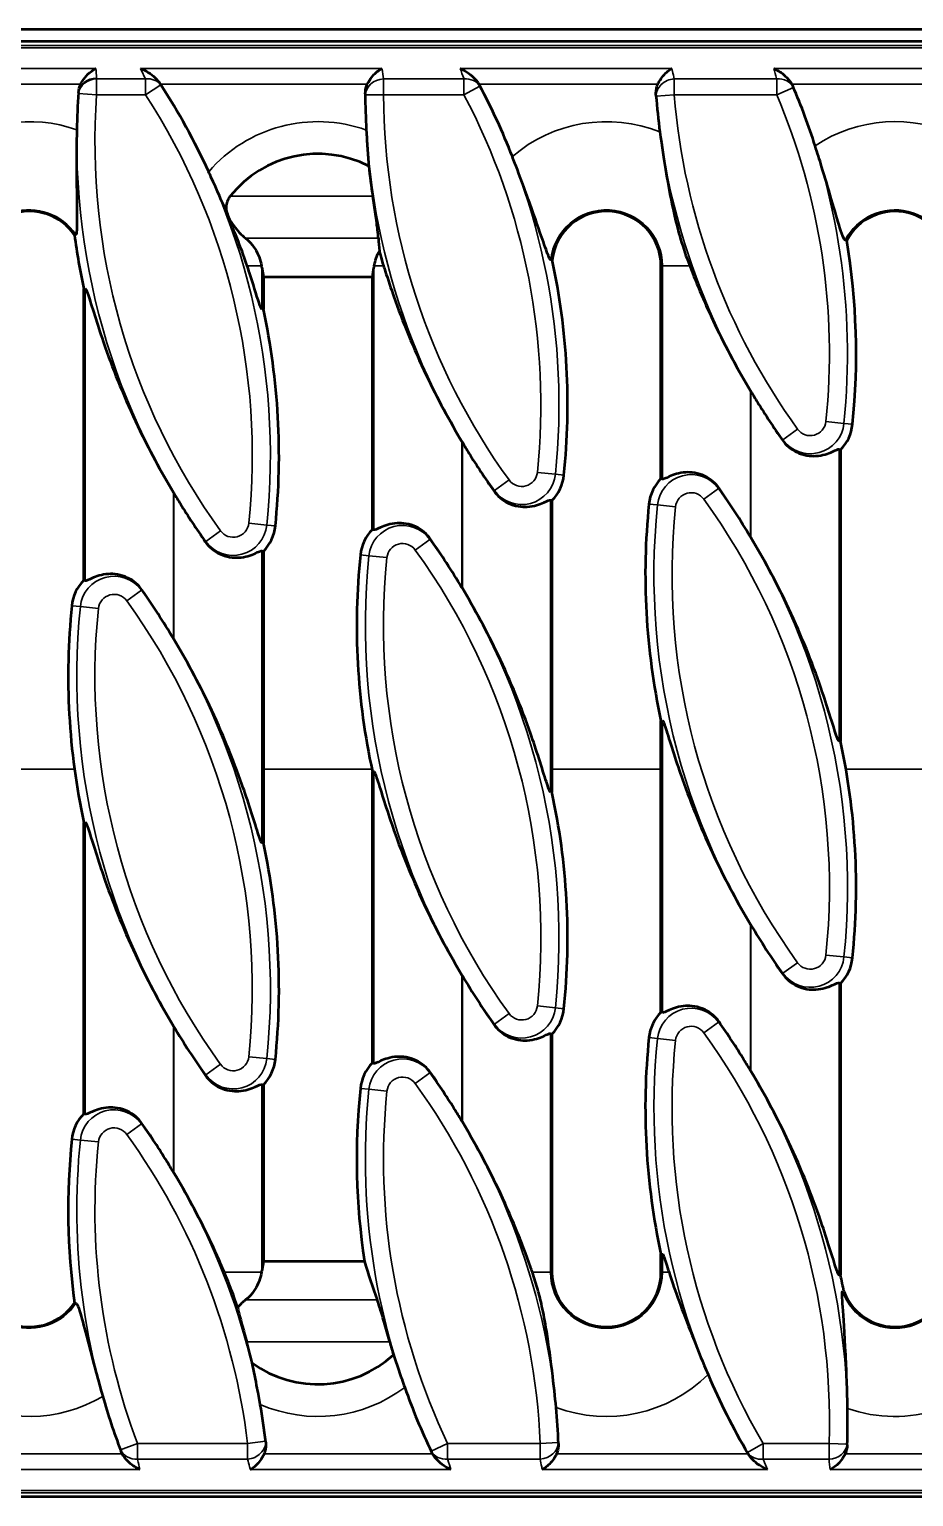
# Model space of a CAD drawing. Header units: millimetres. Extents: x 0 to 1485, y 0 to 1050.
# Drawn here: x 753.5 to 826.4, y 505.8 to 626.8 of the extents above; entities that cross this region are included whole.
import ezdxf

# ---------------------------------------------------------------- set-up
doc = ezdxf.new("R2010")
doc.units = ezdxf.units.MM
doc.header["$LTSCALE"] = 2.5
doc.layers.add('Sichtbar (ISO)', color=7, linetype='Continuous', lineweight=50)
doc.layers.add('Sichtbar schmal (ISO)', color=7, linetype='Continuous', lineweight=35)

msp = doc.modelspace()

# ---------------------------------------------------------------- linework, layer by layer
at = {"layer": 'Sichtbar (ISO)'}
for p, q in [((1420.146, 626.759), (420.146, 626.759)), ((919.646, 625.759), (420.646, 625.759)), ((772.672, 607.13), (772.789, 606.359)), ((772.789, 606.359), (772.789, 603.678)), ((772.789, 606.359), (781.789, 606.359)), ((781.789, 606.359), (781.906, 607.13)), ((781.789, 585.526), (781.789, 606.359)), ((805.598, 589.717), (805.598, 607.259)), ((757.979, 605.363), (758.096, 605.376)), ((757.979, 581.336), (757.979, 605.363)), ((772.789, 603.678), (772.672, 603.665)), ((820.408, 592.087), (820.408, 568.059)), ((796.598, 587.896), (796.598, 563.868)), ((772.789, 583.706), (772.789, 559.678)), ((805.598, 569.744), (805.715, 569.757)), ((805.598, 545.717), (805.598, 569.744)), ((820.408, 568.059), (820.291, 568.046)), ((781.789, 565.554), (781.906, 565.566)), ((781.789, 541.526), (781.789, 565.554)), ((796.598, 563.868), (796.481, 563.856)), ((757.979, 561.363), (758.096, 561.376)), ((757.979, 537.336), (757.979, 561.363)), ((772.789, 559.678), (772.672, 559.665)), ((820.408, 548.087), (820.408, 524.259)), ((796.598, 543.896), (796.598, 524.259)), ((772.789, 539.706), (772.789, 525.159)), ((772.789, 525.159), (772.672, 524.387)), ((781.127, 525.159), (772.789, 525.159)), ((805.598, 525.744), (805.715, 525.757)), ((805.598, 524.259), (805.598, 525.744)), ((420.646, 505.759), (919.646, 505.759))]:
    msp.add_line(p, q, dxfattribs=at)
for centre, radius, start, end in [((717.26, 591.626), 56.122, 24.62796, 33.05051), ((741.07, 595.816), 56.122, 21.36581, 27.97683), ((764.879, 600.007), 56.122, 17.79028, 23.10417), ((813.508, 617.415), 56.122, 175.77199, 178.90894), ((837.317, 621.606), 56.122, 180.17101, 183.21705), ((861.127, 625.796), 56.122, 184.57104, 187.67641), ((777.289, 607.259), 9.234, 62.95895, 141.56924), ((837.317, 621.606), 56.165, 186.25829, 188.81559), ((753.479, 607.259), 4.5, 34.21373, 180), ((801.098, 607.259), 4.5, 0, 173.78443), ((824.908, 607.259), 4.5, 0, 152.22447), ((813.508, 617.415), 56.821, 187.71332, 192.24573), ((764.879, 600.007), 56.821, 354.12505, 9.47002), ((741.07, 595.816), 56.821, 354.12505, 12.11933), ((717.26, 591.626), 56.821, 354.12505, 12.24573), ((861.127, 625.796), 56.122, 210.93272, 210.99477), ((817.921, 594.549), 3.5, 315.28608, 354.12505), ((837.317, 621.606), 56.122, 210.93272, 210.99477), ((794.111, 590.359), 3.5, 315.28608, 354.12505), ((808.085, 587.254), 3.5, 135.28608, 174.12505), ((813.508, 617.415), 56.122, 210.93272, 210.99477), ((861.127, 581.796), 56.821, 174.12505, 192.24573), ((770.301, 586.168), 3.5, 315.28608, 354.12505), ((784.276, 583.064), 3.5, 135.28608, 174.12505), ((764.879, 556.007), 56.122, 30.93272, 30.99477), ((837.317, 577.606), 56.821, 174.12505, 192.24573), ((760.466, 578.873), 3.5, 135.28608, 174.12505), ((741.07, 551.816), 56.122, 30.93272, 30.99477), ((813.508, 573.415), 56.821, 174.12505, 192.24573), ((717.26, 547.626), 56.122, 30.93272, 30.99477), ((764.879, 556.007), 56.821, 354.12505, 12.24573), ((741.07, 551.816), 56.821, 354.12505, 12.24573), ((717.26, 547.626), 56.821, 354.12505, 12.24573), ((861.127, 581.796), 56.122, 210.93272, 210.99477), ((817.921, 550.549), 3.5, 315.28608, 354.12505), ((837.317, 577.606), 56.122, 210.93272, 210.99477), ((794.111, 546.359), 3.5, 315.28608, 354.12505), ((808.085, 543.254), 3.5, 135.28608, 174.12505), ((813.508, 573.415), 56.122, 210.93272, 210.99477), ((861.127, 537.796), 56.821, 174.12505, 192.24573), ((770.301, 542.168), 3.5, 315.28608, 354.12505), ((784.276, 539.064), 3.5, 135.28608, 174.12505), ((764.879, 512.007), 56.122, 30.93272, 30.99477), ((837.317, 533.606), 56.821, 174.12505, 188.54932), ((760.466, 534.873), 3.5, 135.28608, 174.12505), ((741.07, 507.816), 56.122, 30.93272, 30.99477), ((813.508, 529.415), 56.821, 174.12505, 187.76463), ((717.26, 503.626), 56.122, 30.93272, 30.99477), ((753.479, 524.259), 4.5, 180, 325.94175), ((801.098, 524.259), 4.5, 180, 0), ((824.908, 524.259), 4.5, 180, 182.8783), ((764.879, 512.007), 56.821, 10.85264, 12.21871), ((824.908, 524.259), 4.5, 200.19305, 0), ((717.26, 503.626), 56.165, 13.55323, 15.37701), ((837.317, 533.606), 56.165, 195.58167, 196.71758), ((777.289, 524.259), 9.234, 234.00166, 312.48996), ((861.127, 537.796), 56.122, 203.04238, 210.49544), ((837.317, 533.606), 56.122, 199.61133, 205.51576), ((813.508, 529.415), 56.122, 195.91258, 200.73517), ((717.26, 503.626), 56.122, 6.77959, 9.99171), ((741.07, 507.816), 56.122, 2.36927, 5.4232), ((764.879, 512.007), 56.122, 357.97299, 1.04786)]:
    msp.add_arc(centre, radius, start, end, dxfattribs=at)
for centre, major_axis, ratio, start_param, end_param in [((837.317, 613.151), (0, 55.792), 0.9884519, 1.6356762, 1.6547151), ((765.4, 606.763), (7.3, 0), 0.5773503, 0.0872665, 0.1179232), ((789.178, 606.763), (7.3, 0), 0.5773503, 3.0236694, 3.0543262), ((837.317, 542.617), (0, 59.467), 0.9884519, 1.8687681, 1.9251455), ((765.4, 524.755), (-7.3, 0), 0.5773503, 3.0236694, 3.0543262)]:
    msp.add_ellipse(centre, major_axis=major_axis, ratio=ratio, start_param=start_param, end_param=end_param, dxfattribs=at)
for points, knots in [([(757.718, 622.233), (757.765, 622.329), (757.817, 622.422), (758.003, 622.713), (758.154, 622.894), (758.521, 623.252), (758.746, 623.414), (758.97, 623.531), (758.971, 623.531), (758.973, 623.532)], [0.06549671, 0.06549671, 0.06549671, 0.06549671, 0.09741658, 0.09741658, 0.16988112, 0.16988112, 0.26464108, 0.26464108, 0.26538134, 0.26538134, 0.26538134, 0.26538134]), ([(762.652, 623.532), (762.654, 623.531), (762.657, 623.531), (762.872, 623.445), (763.088, 623.336), (763.491, 623.079), (763.685, 622.931), (764.017, 622.612), (764.164, 622.443), (764.284, 622.259)], [-0.00088097, -0.00088097, -0.00088097, -0.00088097, 0, 0, 0.08138958, 0.08138958, 0.15787583, 0.15787583, 0.22456904, 0.22456904, 0.22456904, 0.22456904]), ([(781.366, 622.233), (781.393, 622.292), (781.423, 622.35), (781.563, 622.601), (781.693, 622.779), (781.945, 623.062), (782.064, 623.175), (782.312, 623.374), (782.44, 623.46), (782.57, 623.531), (782.572, 623.531), (782.574, 623.532)], [0.07528841, 0.07528841, 0.07528841, 0.07528841, 0.09474552, 0.09474552, 0.16161662, 0.16161662, 0.21602684, 0.21602684, 0.27203595, 0.27203595, 0.27276412, 0.27276412, 0.27276412, 0.27276412]), ([(789.022, 623.532), (789.024, 623.531), (789.026, 623.531), (789.258, 623.434), (789.491, 623.305), (789.917, 623.001), (790.119, 622.824), (790.401, 622.503), (790.499, 622.372), (790.582, 622.233)], [-0.0008513, -0.0008513, -0.0008513, -0.0008513, 0, 0, 0.08958055, 0.08958055, 0.17251915, 0.17251915, 0.22142934, 0.22142934, 0.22142934, 0.22142934]), ([(805.333, 622.233), (805.345, 622.259), (805.356, 622.284), (805.46, 622.497), (805.572, 622.672), (805.812, 622.98), (805.941, 623.114), (806.209, 623.35), (806.35, 623.451), (806.493, 623.531), (806.494, 623.531), (806.496, 623.532)], [0.08503629, 0.08503629, 0.08503629, 0.08503629, 0.09340378, 0.09340378, 0.15589131, 0.15589131, 0.21639963, 0.21639963, 0.27912224, 0.27912224, 0.27983877, 0.27983877, 0.27983877, 0.27983877]), ([(814.911, 623.532), (814.913, 623.531), (814.916, 623.531), (815.185, 623.413), (815.456, 623.247), (815.908, 622.871), (816.084, 622.686), (816.289, 622.41), (816.347, 622.323), (816.398, 622.233)], [-0.00082693, -0.00082693, -0.00082693, -0.00082693, 0, 0, 0.10620926, 0.10620926, 0.19101537, 0.19101537, 0.22715507, 0.22715507, 0.22715507, 0.22715507]), ([(781.196, 621.438), (781.195, 621.688), (781.242, 621.937), (781.346, 622.189), (781.356, 622.211), (781.366, 622.233)], [0, 0, 0, 0, 0.074842546, 0.074842546, 0.082103818, 0.082103818, 0.082103818, 0.082103818]), ([(805.184, 621.324), (805.164, 621.574), (805.191, 621.828), (805.287, 622.123), (805.309, 622.179), (805.333, 622.233)], [0, 0, 0, 0, 0.075298312, 0.075298312, 0.093348074, 0.093348074, 0.093348074, 0.093348074]), ([(757.396, 618.484), (757.384, 617.809), (757.376, 617.136), (757.368, 615.554), (757.373, 614.676), (757.394, 612.643), (757.411, 611.679), (757.41, 610.595), (757.403, 610.248), (757.37, 609.966), (757.359, 609.908), (757.335, 609.85), (757.324, 609.836), (757.313, 609.832)], [-0.90968009, -0.90968009, -0.90968009, -0.90968009, -0.77307726, -0.77307726, -0.58231486, -0.58231486, -0.29547654, -0.29547654, -0.10978111, -0.10978111, -0.0420755, -0.0420755, 0, 0, 0, 0]), ([(781.284, 618.456), (781.312, 617.959), (781.343, 617.463), (781.411, 616.465), (781.448, 615.969), (781.487, 615.483)], [-0.97690193, -0.97690193, -0.97690193, -0.97690193, -0.89082668, -0.89082668, -0.80240039, -0.80240039, -0.80240039, -0.80240039]), ([(805.508, 618.3), (805.668, 617.115), (805.83, 616.059), (806.214, 613.75), (806.458, 612.49), (806.873, 610.699), (807.032, 610.089), (807.442, 608.71), (807.677, 608.026), (807.97, 607.259)], [-1.0341557, -1.0341557, -1.0341557, -1.0341557, -0.8348529, -0.8348529, -0.4759164, -0.4759164, -0.2600532, -0.2600532, 0, 0, 0, 0]), ([(820.804, 609.375), (820.79, 609.377), (820.774, 609.389), (820.734, 609.433), (820.711, 609.471), (820.582, 609.723), (820.459, 610.096), (820.185, 610.951), (819.947, 611.771), (819.41, 613.602), (819.143, 614.506), (818.679, 616.014), (818.5, 616.584), (818.317, 617.154)], [-1.5246493, -1.5246493, -1.5246493, -1.5246493, -1.4880469, -1.4880469, -1.4426599, -1.4426599, -1.259293, -1.259293, -0.8849261, -0.8849261, -0.5810279, -0.5810279, -0.4008113, -0.4008113, -0.4008113, -0.4008113]), ([(796.506, 607.74), (796.5, 607.739), (796.494, 607.742), (796.477, 607.755), (796.468, 607.766), (796.428, 607.823), (796.394, 607.893), (796.227, 608.279), (796.025, 608.854), (795.564, 610.173), (795.219, 611.174), (794.455, 613.304), (794.113, 614.235), (793.611, 615.552), (793.473, 615.908), (793.334, 616.263)], [-1.893378, -1.893378, -1.893378, -1.893378, -1.8608267, -1.8608267, -1.8214771, -1.8214771, -1.7161028, -1.7161028, -1.3414331, -1.3414331, -0.8949837, -0.8949837, -0.5842994, -0.5842994, -0.4695651, -0.4695651, -0.4695651, -0.4695651]), ([(771.454, 607.259), (771.253, 607.861), (771.015, 608.509), (770.452, 609.961), (770.122, 610.78), (769.403, 612.488), (768.973, 613.48), (768.401, 614.741), (768.339, 614.877), (768.276, 615.013)], [-1.8870422, -1.8870422, -1.8870422, -1.8870422, -1.4083799, -1.4083799, -0.9587552, -0.9587552, -0.5894748, -0.5894748, -0.5446518, -0.5446518, -0.5446518, -0.5446518]), ([(770.055, 612.998), (770.036, 612.974), (770.018, 612.95), (769.981, 612.899), (769.963, 612.872), (769.912, 612.792), (769.881, 612.736), (769.784, 612.534), (769.741, 612.383), (769.71, 612.073), (769.721, 611.922), (769.784, 611.604), (769.843, 611.438), (770.022, 611.039), (770.172, 610.794), (770.625, 610.178), (770.969, 609.817), (771.318, 609.534)], [-0.59219053, -0.59219053, -0.59219053, -0.59219053, -0.57915957, -0.57915957, -0.56542167, -0.56542167, -0.53824893, -0.53824893, -0.46931922, -0.46931922, -0.40252118, -0.40252118, -0.3238211, -0.3238211, -0.19922533, -0.19922533, 0, 0, 0, 0]), ([(782.285, 609.534), (782.273, 609.722), (782.25, 609.954), (782.176, 610.569), (782.113, 611.024), (781.97, 611.997), (781.891, 612.513), (781.815, 612.998)], [0.1929808, 0.1929808, 0.1929808, 0.1929808, 0.2994418, 0.2994418, 0.45146452, 0.45146452, 0.59810651, 0.59810651, 0.59810651, 0.59810651]), ([(771.318, 609.534), (771.402, 609.466), (771.482, 609.397), (771.781, 609.111), (771.961, 608.885), (772.37, 608.245), (772.55, 607.739), (772.649, 607.259)], [1.80800321, 1.80800321, 1.80800321, 1.80800321, 1.85222567, 1.85222567, 1.98538977, 1.98538977, 2.25490895, 2.25490895, 2.25490895, 2.25490895]), ([(782.364, 608.475), (782.39, 608.365), (782.417, 608.255), (782.521, 607.86), (782.606, 607.574), (782.706, 607.259)], [-0.15953511, -0.15953511, -0.15953511, -0.15953511, -0.11458779, -0.11458779, 0, 0, 0, 0]), ([(772.672, 603.665), (772.652, 603.663), (772.619, 603.715), (772.536, 603.909), (772.486, 604.05), (772.226, 604.819), (771.925, 605.819), (771.584, 606.865), (771.52, 607.061), (771.454, 607.259)], [1.56622198, 1.56622198, 1.56622198, 1.56622198, 1.63508411, 1.63508411, 1.70539035, 1.70539035, 2.00826777, 2.00826777, 2.07619289, 2.07619289, 2.07619289, 2.07619289]), ([(782.706, 607.259), (782.752, 607.113), (782.8, 606.964), (783.075, 606.111), (783.321, 605.379), (784.27, 602.692), (785.177, 600.447), (787.137, 596.345), (788.148, 594.476), (789.178, 592.758)], [0.3687068, 0.3687068, 0.3687068, 0.3687068, 0.4178913, 0.4178913, 0.6486803, 0.6486803, 1.3391491, 1.3391491, 1.9269988, 1.9269988, 1.9269988, 1.9269988]), ([(807.97, 607.259), (808.566, 605.699), (809.266, 604.053), (810.947, 600.535), (811.957, 598.667), (812.987, 596.948)], [0.830789, 0.830789, 0.830789, 0.830789, 1.3391491, 1.3391491, 1.9269988, 1.9269988, 1.9269988, 1.9269988]), ([(758.096, 605.376), (758.109, 605.377), (758.127, 605.357), (758.172, 605.273), (758.199, 605.21), (758.29, 604.974), (758.362, 604.756), (758.604, 604.004), (758.812, 603.327), (759.265, 601.921), (759.511, 601.188), (760.461, 598.502), (761.367, 596.257), (763.328, 592.154), (764.338, 590.286), (765.368, 588.567)], [0.0014453, 0.0014453, 0.0014453, 0.0014453, 0.0467756, 0.0467756, 0.0935512, 0.0935512, 0.1871024, 0.1871024, 0.4178913, 0.4178913, 0.6486803, 0.6486803, 1.3391491, 1.3391491, 1.9269988, 1.9269988, 1.9269988, 1.9269988]), ([(813.019, 596.896), (813.198, 596.597), (813.378, 596.302), (814.193, 594.991), (814.899, 593.918), (815.618, 592.884)], [5.48269728, 5.48269728, 5.48269728, 5.48269728, 5.58507079, 5.58507079, 5.94622294, 5.94622294, 5.94622294, 5.94622294]), ([(789.209, 592.706), (789.389, 592.406), (789.569, 592.112), (790.384, 590.8), (791.089, 589.728), (791.808, 588.693)], [5.48269728, 5.48269728, 5.48269728, 5.48269728, 5.58507079, 5.58507079, 5.94622294, 5.94622294, 5.94622294, 5.94622294]), ([(815.618, 592.884), (815.759, 592.68), (815.934, 592.486), (816.342, 592.135), (816.58, 591.987), (817.063, 591.757), (817.348, 591.669), (817.895, 591.574), (818.157, 591.566), (818.929, 591.611), (819.4, 591.779), (820.037, 592.06), (820.225, 592.163), (820.291, 592.135)], [3.77389781, 3.77389781, 3.77389781, 3.77389781, 3.8486369, 3.8486369, 3.9329934, 3.9329934, 4.03146858, 4.03146858, 4.12994376, 4.12994376, 4.37294135, 4.37294135, 4.59700617, 4.59700617, 4.59700617, 4.59700617]), ([(810.388, 588.92), (810.247, 589.123), (810.072, 589.317), (809.664, 589.668), (809.426, 589.816), (808.943, 590.046), (808.658, 590.135), (808.111, 590.229), (807.849, 590.237), (807.077, 590.192), (806.606, 590.024), (805.969, 589.743), (805.781, 589.641), (805.715, 589.668)], [3.77389781, 3.77389781, 3.77389781, 3.77389781, 3.8486369, 3.8486369, 3.9329934, 3.9329934, 4.03146858, 4.03146858, 4.12994376, 4.12994376, 4.37294135, 4.37294135, 4.59700617, 4.59700617, 4.59700617, 4.59700617]), ([(765.4, 588.515), (765.579, 588.216), (765.759, 587.921), (766.574, 586.61), (767.28, 585.537), (767.999, 584.503)], [5.48269728, 5.48269728, 5.48269728, 5.48269728, 5.58507079, 5.58507079, 5.94622294, 5.94622294, 5.94622294, 5.94622294]), ([(791.808, 588.693), (791.949, 588.49), (792.124, 588.296), (792.533, 587.945), (792.771, 587.797), (793.253, 587.567), (793.539, 587.478), (794.086, 587.383), (794.347, 587.375), (795.119, 587.421), (795.59, 587.589), (796.227, 587.87), (796.416, 587.972), (796.481, 587.945)], [3.77389781, 3.77389781, 3.77389781, 3.77389781, 3.8486369, 3.8486369, 3.9329934, 3.9329934, 4.03146858, 4.03146858, 4.12994376, 4.12994376, 4.37294135, 4.37294135, 4.59700617, 4.59700617, 4.59700617, 4.59700617]), ([(812.987, 584.907), (812.571, 585.6), (812.146, 586.28), (811.297, 587.589), (810.848, 588.258), (810.388, 588.92)], [5.66968278, 5.66968278, 5.66968278, 5.66968278, 5.90766072, 5.90766072, 6.13991152, 6.13991152, 6.13991152, 6.13991152]), ([(786.579, 584.729), (786.437, 584.932), (786.263, 585.127), (785.854, 585.477), (785.616, 585.626), (785.134, 585.855), (784.848, 585.944), (784.301, 586.039), (784.04, 586.047), (783.268, 586.002), (782.797, 585.834), (782.159, 585.552), (781.971, 585.45), (781.906, 585.478)], [3.77389781, 3.77389781, 3.77389781, 3.77389781, 3.8486369, 3.8486369, 3.9329934, 3.9329934, 4.03146858, 4.03146858, 4.12994376, 4.12994376, 4.37294135, 4.37294135, 4.59700617, 4.59700617, 4.59700617, 4.59700617]), ([(767.999, 584.503), (768.14, 584.299), (768.315, 584.105), (768.723, 583.754), (768.961, 583.606), (769.444, 583.376), (769.729, 583.288), (770.276, 583.193), (770.537, 583.185), (771.31, 583.23), (771.781, 583.398), (772.418, 583.679), (772.606, 583.782), (772.672, 583.754)], [3.77389781, 3.77389781, 3.77389781, 3.77389781, 3.8486369, 3.8486369, 3.9329934, 3.9329934, 4.03146858, 4.03146858, 4.12994376, 4.12994376, 4.37294135, 4.37294135, 4.59700617, 4.59700617, 4.59700617, 4.59700617]), ([(789.178, 580.717), (788.761, 581.41), (788.336, 582.09), (787.487, 583.399), (787.038, 584.068), (786.579, 584.729)], [5.66968278, 5.66968278, 5.66968278, 5.66968278, 5.90766072, 5.90766072, 6.13991152, 6.13991152, 6.13991152, 6.13991152]), ([(820.291, 568.046), (820.278, 568.045), (820.26, 568.066), (820.215, 568.149), (820.187, 568.212), (820.097, 568.449), (820.025, 568.667), (819.783, 569.419), (819.575, 570.095), (819.122, 571.501), (818.876, 572.234), (817.926, 574.92), (817.02, 577.166), (815.059, 581.268), (814.049, 583.136), (813.019, 584.855)], [0.0014453, 0.0014453, 0.0014453, 0.0014453, 0.0467756, 0.0467756, 0.0935512, 0.0935512, 0.1871024, 0.1871024, 0.4178913, 0.4178913, 0.6486803, 0.6486803, 1.3391491, 1.3391491, 1.9269988, 1.9269988, 1.9269988, 1.9269988]), ([(762.769, 580.539), (762.628, 580.742), (762.453, 580.936), (762.045, 581.287), (761.807, 581.435), (761.324, 581.665), (761.039, 581.754), (760.492, 581.849), (760.23, 581.856), (759.458, 581.811), (758.987, 581.643), (758.35, 581.362), (758.162, 581.26), (758.096, 581.287)], [3.77389781, 3.77389781, 3.77389781, 3.77389781, 3.8486369, 3.8486369, 3.9329934, 3.9329934, 4.03146858, 4.03146858, 4.12994376, 4.12994376, 4.37294135, 4.37294135, 4.59700617, 4.59700617, 4.59700617, 4.59700617]), ([(765.368, 576.526), (764.952, 577.22), (764.526, 577.899), (763.678, 579.209), (763.229, 579.877), (762.769, 580.539)], [5.66968278, 5.66968278, 5.66968278, 5.66968278, 5.90766072, 5.90766072, 6.13991152, 6.13991152, 6.13991152, 6.13991152]), ([(796.481, 563.856), (796.468, 563.855), (796.45, 563.875), (796.405, 563.958), (796.378, 564.022), (796.288, 564.258), (796.215, 564.476), (795.973, 565.228), (795.766, 565.905), (795.312, 567.311), (795.066, 568.043), (794.117, 570.73), (793.21, 572.975), (791.25, 577.078), (790.239, 578.946), (789.209, 580.665)], [0.0014453, 0.0014453, 0.0014453, 0.0014453, 0.0467756, 0.0467756, 0.0935512, 0.0935512, 0.1871024, 0.1871024, 0.4178913, 0.4178913, 0.6486803, 0.6486803, 1.3391491, 1.3391491, 1.9269988, 1.9269988, 1.9269988, 1.9269988]), ([(772.672, 559.665), (772.659, 559.664), (772.641, 559.685), (772.596, 559.768), (772.568, 559.831), (772.478, 560.068), (772.406, 560.286), (772.164, 561.038), (771.956, 561.714), (771.503, 563.12), (771.257, 563.853), (770.307, 566.539), (769.401, 568.785), (767.44, 572.887), (766.43, 574.755), (765.4, 576.474)], [0.0014453, 0.0014453, 0.0014453, 0.0014453, 0.0467756, 0.0467756, 0.0935512, 0.0935512, 0.1871024, 0.1871024, 0.4178913, 0.4178913, 0.6486803, 0.6486803, 1.3391491, 1.3391491, 1.9269988, 1.9269988, 1.9269988, 1.9269988]), ([(805.715, 569.757), (805.728, 569.758), (805.746, 569.737), (805.791, 569.654), (805.818, 569.591), (805.909, 569.355), (805.981, 569.136), (806.223, 568.385), (806.431, 567.708), (806.884, 566.302), (807.13, 565.569), (808.08, 562.883), (808.986, 560.638), (810.947, 556.535), (811.957, 554.667), (812.987, 552.948)], [0.0014453, 0.0014453, 0.0014453, 0.0014453, 0.0467756, 0.0467756, 0.0935512, 0.0935512, 0.1871024, 0.1871024, 0.4178913, 0.4178913, 0.6486803, 0.6486803, 1.3391491, 1.3391491, 1.9269988, 1.9269988, 1.9269988, 1.9269988]), ([(781.906, 565.566), (781.919, 565.568), (781.937, 565.547), (781.982, 565.464), (782.009, 565.4), (782.099, 565.164), (782.172, 564.946), (782.414, 564.194), (782.621, 563.517), (783.075, 562.111), (783.321, 561.379), (784.27, 558.692), (785.177, 556.447), (787.137, 552.345), (788.148, 550.476), (789.178, 548.758)], [0.0014453, 0.0014453, 0.0014453, 0.0014453, 0.0467756, 0.0467756, 0.0935512, 0.0935512, 0.1871024, 0.1871024, 0.4178913, 0.4178913, 0.6486803, 0.6486803, 1.3391491, 1.3391491, 1.9269988, 1.9269988, 1.9269988, 1.9269988]), ([(758.096, 561.376), (758.109, 561.377), (758.127, 561.357), (758.172, 561.273), (758.199, 561.21), (758.29, 560.974), (758.362, 560.756), (758.604, 560.004), (758.812, 559.327), (759.265, 557.921), (759.511, 557.188), (760.461, 554.502), (761.367, 552.257), (763.328, 548.154), (764.338, 546.286), (765.368, 544.567)], [0.0014453, 0.0014453, 0.0014453, 0.0014453, 0.0467756, 0.0467756, 0.0935512, 0.0935512, 0.1871024, 0.1871024, 0.4178913, 0.4178913, 0.6486803, 0.6486803, 1.3391491, 1.3391491, 1.9269988, 1.9269988, 1.9269988, 1.9269988]), ([(813.019, 552.896), (813.435, 552.203), (813.86, 551.523), (814.709, 550.214), (815.158, 549.545), (815.618, 548.884)], [5.66968278, 5.66968278, 5.66968278, 5.66968278, 5.90766072, 5.90766072, 6.13991152, 6.13991152, 6.13991152, 6.13991152]), ([(789.209, 548.706), (789.626, 548.012), (790.051, 547.332), (790.9, 546.023), (791.349, 545.355), (791.808, 544.693)], [5.66968278, 5.66968278, 5.66968278, 5.66968278, 5.90766072, 5.90766072, 6.13991152, 6.13991152, 6.13991152, 6.13991152]), ([(815.618, 548.884), (815.759, 548.68), (815.934, 548.486), (816.342, 548.135), (816.58, 547.987), (817.063, 547.757), (817.348, 547.669), (817.895, 547.574), (818.157, 547.566), (818.929, 547.611), (819.4, 547.779), (820.037, 548.06), (820.225, 548.163), (820.291, 548.135)], [3.77389781, 3.77389781, 3.77389781, 3.77389781, 3.8486369, 3.8486369, 3.9329934, 3.9329934, 4.03146858, 4.03146858, 4.12994376, 4.12994376, 4.37294135, 4.37294135, 4.59700617, 4.59700617, 4.59700617, 4.59700617]), ([(810.388, 544.92), (810.247, 545.123), (810.072, 545.317), (809.664, 545.668), (809.426, 545.816), (808.943, 546.046), (808.658, 546.135), (808.111, 546.229), (807.849, 546.237), (807.077, 546.192), (806.606, 546.024), (805.969, 545.743), (805.781, 545.641), (805.715, 545.668)], [3.77389781, 3.77389781, 3.77389781, 3.77389781, 3.8486369, 3.8486369, 3.9329934, 3.9329934, 4.03146858, 4.03146858, 4.12994376, 4.12994376, 4.37294135, 4.37294135, 4.59700617, 4.59700617, 4.59700617, 4.59700617]), ([(765.4, 544.515), (765.816, 543.822), (766.241, 543.142), (767.09, 541.833), (767.539, 541.164), (767.999, 540.503)], [5.66968278, 5.66968278, 5.66968278, 5.66968278, 5.90766072, 5.90766072, 6.13991152, 6.13991152, 6.13991152, 6.13991152]), ([(791.808, 544.693), (791.949, 544.49), (792.124, 544.296), (792.533, 543.945), (792.771, 543.797), (793.253, 543.567), (793.539, 543.478), (794.086, 543.383), (794.347, 543.375), (795.119, 543.421), (795.59, 543.589), (796.227, 543.87), (796.416, 543.972), (796.481, 543.945)], [3.77389781, 3.77389781, 3.77389781, 3.77389781, 3.8486369, 3.8486369, 3.9329934, 3.9329934, 4.03146858, 4.03146858, 4.12994376, 4.12994376, 4.37294135, 4.37294135, 4.59700617, 4.59700617, 4.59700617, 4.59700617]), ([(812.987, 540.907), (812.808, 541.206), (812.627, 541.501), (811.813, 542.812), (811.107, 543.885), (810.388, 544.92)], [5.48269728, 5.48269728, 5.48269728, 5.48269728, 5.58507079, 5.58507079, 5.94622294, 5.94622294, 5.94622294, 5.94622294]), ([(786.579, 540.729), (786.437, 540.932), (786.263, 541.127), (785.854, 541.477), (785.616, 541.626), (785.134, 541.855), (784.848, 541.944), (784.301, 542.039), (784.04, 542.047), (783.268, 542.002), (782.797, 541.834), (782.159, 541.552), (781.971, 541.45), (781.906, 541.478)], [3.77389781, 3.77389781, 3.77389781, 3.77389781, 3.8486369, 3.8486369, 3.9329934, 3.9329934, 4.03146858, 4.03146858, 4.12994376, 4.12994376, 4.37294135, 4.37294135, 4.59700617, 4.59700617, 4.59700617, 4.59700617]), ([(767.999, 540.503), (768.14, 540.299), (768.315, 540.105), (768.723, 539.754), (768.961, 539.606), (769.444, 539.376), (769.729, 539.288), (770.276, 539.193), (770.537, 539.185), (771.31, 539.23), (771.781, 539.398), (772.418, 539.679), (772.606, 539.782), (772.672, 539.754)], [3.77389781, 3.77389781, 3.77389781, 3.77389781, 3.8486369, 3.8486369, 3.9329934, 3.9329934, 4.03146858, 4.03146858, 4.12994376, 4.12994376, 4.37294135, 4.37294135, 4.59700617, 4.59700617, 4.59700617, 4.59700617]), ([(789.178, 536.717), (788.998, 537.016), (788.818, 537.311), (788.003, 538.622), (787.298, 539.694), (786.579, 540.729)], [5.48269728, 5.48269728, 5.48269728, 5.48269728, 5.58507079, 5.58507079, 5.94622294, 5.94622294, 5.94622294, 5.94622294]), ([(820.17, 524.259), (820.166, 524.269), (820.162, 524.28), (820.097, 524.449), (820.025, 524.667), (819.783, 525.419), (819.575, 526.095), (819.122, 527.501), (818.876, 528.234), (817.926, 530.92), (817.02, 533.166), (815.059, 537.268), (814.049, 539.136), (813.019, 540.855)], [0.086948, 0.086948, 0.086948, 0.086948, 0.0935512, 0.0935512, 0.1871024, 0.1871024, 0.4178913, 0.4178913, 0.6486803, 0.6486803, 1.3391491, 1.3391491, 1.9269988, 1.9269988, 1.9269988, 1.9269988]), ([(762.769, 536.539), (762.628, 536.742), (762.453, 536.936), (762.045, 537.287), (761.807, 537.435), (761.324, 537.665), (761.039, 537.754), (760.492, 537.849), (760.23, 537.856), (759.458, 537.811), (758.987, 537.643), (758.35, 537.362), (758.162, 537.26), (758.096, 537.287)], [3.77389781, 3.77389781, 3.77389781, 3.77389781, 3.8486369, 3.8486369, 3.9329934, 3.9329934, 4.03146858, 4.03146858, 4.12994376, 4.12994376, 4.37294135, 4.37294135, 4.59700617, 4.59700617, 4.59700617, 4.59700617]), ([(765.368, 532.526), (765.189, 532.825), (765.008, 533.12), (764.194, 534.431), (763.488, 535.504), (762.769, 536.539)], [5.48269728, 5.48269728, 5.48269728, 5.48269728, 5.58507079, 5.58507079, 5.94622294, 5.94622294, 5.94622294, 5.94622294]), ([(794.988, 524.259), (794.935, 524.414), (794.881, 524.566), (794.117, 526.73), (793.21, 528.975), (791.25, 533.078), (790.239, 534.946), (789.209, 536.665)], [0.597256, 0.597256, 0.597256, 0.597256, 0.6486803, 0.6486803, 1.3391491, 1.3391491, 1.9269988, 1.9269988, 1.9269988, 1.9269988]), ([(769.575, 524.259), (769.192, 525.165), (768.779, 526.085), (767.44, 528.887), (766.43, 530.755), (765.4, 532.474)], [1.05390165, 1.05390165, 1.05390165, 1.05390165, 1.33914912, 1.33914912, 1.9269988, 1.9269988, 1.9269988, 1.9269988]), ([(805.715, 525.757), (805.743, 525.76), (805.787, 525.67), (805.895, 525.393), (805.96, 525.201), (806.102, 524.761), (806.18, 524.515), (806.26, 524.259)], [1.36492926, 1.36492926, 1.36492926, 1.36492926, 1.46084946, 1.46084946, 1.5582179, 1.5582179, 1.65318995, 1.65318995, 1.65318995, 1.65318995]), ([(772.649, 524.259), (772.55, 523.778), (772.37, 523.272), (771.961, 522.633), (771.781, 522.406), (771.482, 522.121), (771.402, 522.051), (771.318, 521.983)], [2.47220135, 2.47220135, 2.47220135, 2.47220135, 2.74172053, 2.74172053, 2.87488463, 2.87488463, 2.91910709, 2.91910709, 2.91910709, 2.91910709]), ([(796.94, 513.12), (796.861, 513.948), (796.759, 514.948), (796.441, 517.555), (796.264, 518.762), (795.977, 520.48), (795.861, 521.078), (795.642, 522.057), (795.547, 522.439), (795.304, 523.307), (795.159, 523.764), (794.988, 524.259)], [-0.93527262, -0.93527262, -0.93527262, -0.93527262, -0.74119575, -0.74119575, -0.50526941, -0.50526941, -0.31016903, -0.31016903, -0.17054269, -0.17054269, 0, 0, 0, 0]), ([(806.26, 524.259), (806.439, 523.687), (806.678, 523.002), (807.268, 521.383), (807.608, 520.472), (808.381, 518.493), (808.762, 517.547), (809.272, 516.326), (809.377, 516.078), (809.483, 515.83)], [-1.7129948, -1.7129948, -1.7129948, -1.7129948, -1.2780873, -1.2780873, -0.902936, -0.902936, -0.5866931, -0.5866931, -0.5056969, -0.5056969, -0.5056969, -0.5056969]), ([(820.297, 524.017), (820.293, 524.017), (820.289, 524.019), (820.278, 524.028), (820.271, 524.037), (820.243, 524.084), (820.213, 524.148), (820.17, 524.259)], [-0.1193832, -0.1193832, -0.1193832, -0.1193832, -0.09949406, -0.09949406, -0.07302919, -0.07302919, 0, 0, 0, 0]), ([(757.329, 521.71), (757.343, 521.707), (757.357, 521.697), (757.391, 521.661), (757.409, 521.632), (757.502, 521.46), (757.591, 521.208), (757.855, 520.321), (758.047, 519.586), (758.487, 517.89), (758.719, 516.999), (759.153, 515.394), (759.342, 514.711), (759.537, 514.029)], [-1.5968404, -1.5968404, -1.5968404, -1.5968404, -1.53798, -1.53798, -1.4705835, -1.4705835, -1.2247158, -1.2247158, -0.8825625, -0.8825625, -0.5802149, -0.5802149, -0.3664727, -0.3664727, -0.3664727, -0.3664727]), ([(771.318, 521.983), (771.108, 521.813), (770.891, 521.607), (770.674, 521.364), (770.669, 521.358), (770.663, 521.352)], [-0.43359253, -0.43359253, -0.43359253, -0.43359253, -0.33498583, -0.33498583, -0.332486, -0.332486, -0.332486, -0.332486]), ([(783.216, 518.519), (783.207, 518.55), (783.199, 518.582), (783.05, 519.113), (782.901, 519.646), (782.621, 520.624), (782.489, 521.069), (782.312, 521.628), (782.248, 521.822), (782.189, 521.983)], [0.60136841, 0.60136841, 0.60136841, 0.60136841, 0.61102487, 0.61102487, 0.76689302, 0.76689302, 0.92276118, 0.92276118, 1.01610706, 1.01610706, 1.01610706, 1.01610706]), ([(820.991, 513.033), (820.979, 513.707), (820.962, 514.378), (820.912, 515.878), (820.877, 516.684), (820.747, 519.271), (820.654, 520.617), (820.581, 521.759), (820.558, 522.122), (820.546, 522.487), (820.547, 522.566), (820.553, 522.635), (820.557, 522.652), (820.564, 522.669), (820.567, 522.673), (820.571, 522.674)], [-0.52307494, -0.52307494, -0.52307494, -0.52307494, -0.45771075, -0.45771075, -0.37422854, -0.37422854, -0.17447224, -0.17447224, -0.08457802, -0.08457802, -0.03648515, -0.03648515, -0.01404581, -0.01404581, 0, 0, 0, 0]), ([(770.663, 521.352), (770.667, 521.334), (770.672, 521.317), (770.765, 520.93), (770.886, 520.468), (771.146, 519.498), (771.284, 518.994), (771.415, 518.519)], [1.52806551, 1.52806551, 1.52806551, 1.52806551, 1.53559737, 1.53559737, 1.69179019, 1.69179019, 1.83845916, 1.83845916, 1.83845916, 1.83845916]), ([(772.53, 513.363), (772.452, 513.806), (772.371, 514.25), (772.151, 515.407), (772.012, 516.094), (771.861, 516.788)], [-1.162186, -1.162186, -1.162186, -1.162186, -1.03598645, -1.03598645, -0.83243194, -0.83243194, -0.83243194, -0.83243194]), ([(783.526, 517.45), (783.667, 517.027), (783.815, 516.593), (784.125, 515.693), (784.287, 515.23), (784.451, 514.769)], [-0.72449132, -0.72449132, -0.72449132, -0.72449132, -0.58239698, -0.58239698, -0.43493637, -0.43493637, -0.43493637, -0.43493637]), ([(772.989, 510.251), (773.019, 510.001), (773.002, 509.745), (772.911, 509.429), (772.885, 509.355), (772.854, 509.284)], [0, 0, 0, 0, 0.075601781, 0.075601781, 0.099015564, 0.099015564, 0.099015564, 0.099015564]), ([(797.143, 510.136), (797.154, 509.886), (797.117, 509.635), (797.016, 509.361), (797, 509.322), (796.982, 509.284)], [0, 0, 0, 0, 0.075046372, 0.075046372, 0.087714295, 0.087714295, 0.087714295, 0.087714295]), ([(820.966, 510.022), (820.957, 509.773), (820.901, 509.526), (820.795, 509.295), (820.792, 509.29), (820.79, 509.284)], [0, 0, 0, 0, 0.074687618, 0.074687618, 0.076506539, 0.076506539, 0.076506539, 0.076506539]), ([(762.596, 507.985), (762.594, 507.986), (762.592, 507.987), (762.289, 508.123), (761.995, 508.317), (761.554, 508.717), (761.395, 508.899), (761.222, 509.15), (761.181, 509.216), (761.143, 509.284)], [-0.00081618, -0.00081618, -0.00081618, -0.00081618, 0, 0, 0.12085206, 0.12085206, 0.20673674, 0.20673674, 0.23593102, 0.23593102, 0.23593102, 0.23593102]), ([(772.854, 509.284), (772.85, 509.274), (772.845, 509.264), (772.757, 509.07), (772.653, 508.896), (772.419, 508.577), (772.287, 508.432), (772.011, 508.179), (771.865, 508.071), (771.717, 507.987), (771.716, 507.986), (771.714, 507.985)], [0.08991015, 0.08991015, 0.08991015, 0.08991015, 0.0931565, 0.0931565, 0.15383938, 0.15383938, 0.21700703, 0.21700703, 0.2827043, 0.2827043, 0.28341593, 0.28341593, 0.28341593, 0.28341593]), ([(788.269, 507.985), (788.267, 507.986), (788.265, 507.987), (788.022, 508.091), (787.778, 508.232), (787.328, 508.573), (787.132, 508.762), (786.89, 509.062), (786.813, 509.171), (786.747, 509.284)], [-0.00083857, -0.00083857, -0.00083857, -0.00083857, 0, 0, 0.09487027, 0.09487027, 0.18536027, 0.18536027, 0.23113419, 0.23113419, 0.23113419, 0.23113419]), ([(796.982, 509.284), (796.963, 509.242), (796.943, 509.201), (796.822, 508.969), (796.702, 508.793), (796.455, 508.497), (796.331, 508.373), (796.072, 508.155), (795.937, 508.062), (795.8, 507.987), (795.799, 507.986), (795.797, 507.985)], [0.08016429, 0.08016429, 0.08016429, 0.08016429, 0.09392911, 0.09392911, 0.15848086, 0.15848086, 0.21606926, 0.21606926, 0.27556739, 0.27556739, 0.27628996, 0.27628996, 0.27628996, 0.27628996]), ([(814.39, 507.985), (814.388, 507.986), (814.386, 507.987), (814.161, 508.078), (813.937, 508.197), (813.521, 508.478), (813.323, 508.641), (813.013, 508.965), (812.89, 509.119), (812.788, 509.284)], [-0.00086533, -0.00086533, -0.00086533, -0.00086533, 0, 0, 0.08564956, 0.08564956, 0.16552105, 0.16552105, 0.22433402, 0.22433402, 0.22433402, 0.22433402]), ([(820.79, 509.284), (820.753, 509.207), (820.713, 509.132), (820.551, 508.861), (820.41, 508.681), (820.049, 508.302), (819.809, 508.117), (819.562, 507.987), (819.56, 507.986), (819.558, 507.985)], [0.07040216, 0.07040216, 0.07040216, 0.07040216, 0.09597765, 0.09597765, 0.16562546, 0.16562546, 0.26515306, 0.26515306, 0.26585096, 0.26585096, 0.26585096, 0.26585096])]:
    msp.add_open_spline(points, degree=3, knots=knots, dxfattribs=at)
for points, degree in [([(757.539, 621.553), (757.556, 621.789), (757.616, 622.021), (757.718, 622.233)], 3), ([(764.301, 622.233), (764.295, 622.242), (764.29, 622.25), (764.284, 622.259)], 3), ([(790.582, 622.233), (790.6, 622.204), (790.617, 622.174), (790.633, 622.144)], 3), ([(816.398, 622.233), (816.436, 622.167), (816.47, 622.099), (816.499, 622.029)], 3), ([(757.313, 609.832), (757.275, 609.818), (757.238, 609.803), (757.2, 609.789)], 3), ([(820.926, 609.356), (820.886, 609.362), (820.845, 609.369), (820.804, 609.375)], 3), ([(781.929, 607.259), (782.012, 607.667), (782.153, 608.094), (782.364, 608.475)], 3), ([(796.625, 607.746), (796.585, 607.744), (796.546, 607.742), (796.506, 607.74)], 3), ([(820.291, 592.135), (820.349, 592.111), (820.408, 592.087)], 2), ([(805.715, 589.668), (805.657, 589.692), (805.598, 589.717)], 2), ([(796.481, 587.945), (796.539, 587.92), (796.598, 587.896)], 2), ([(781.906, 585.478), (781.848, 585.502), (781.789, 585.526)], 2), ([(772.672, 583.754), (772.73, 583.73), (772.789, 583.706)], 2), ([(758.096, 581.287), (758.038, 581.311), (757.979, 581.336)], 2), ([(820.291, 548.135), (820.349, 548.111), (820.408, 548.087)], 2), ([(805.715, 545.668), (805.657, 545.692), (805.598, 545.717)], 2), ([(796.481, 543.945), (796.539, 543.92), (796.598, 543.896)], 2), ([(781.906, 541.478), (781.848, 541.502), (781.789, 541.526)], 2), ([(772.672, 539.754), (772.73, 539.73), (772.789, 539.706)], 2), ([(758.096, 537.287), (758.038, 537.311), (757.979, 537.336)], 2), ([(770.663, 521.352), (770.337, 522.36), (770.008, 523.231), (769.575, 524.259)], 3), ([(820.413, 524.033), (820.375, 524.028), (820.336, 524.022), (820.297, 524.017)], 3), ([(757.207, 521.739), (757.248, 521.729), (757.289, 521.72), (757.329, 521.71)], 3), ([(820.571, 522.674), (820.609, 522.684), (820.647, 522.695), (820.684, 522.705)], 3), ([(761.143, 509.284), (761.096, 509.368), (761.055, 509.456), (761.021, 509.546)], 3), ([(786.747, 509.284), (786.719, 509.332), (786.693, 509.381), (786.669, 509.431)], 3), ([(812.788, 509.284), (812.781, 509.295), (812.775, 509.306), (812.769, 509.316)], 3)]:
    msp.add_open_spline(points, degree=degree, dxfattribs=at)
at = {"layer": 'Sichtbar schmal (ISO)'}
for p, q in [((919.646, 625.438), (420.646, 625.438)), ((919.646, 625.243), (420.646, 625.243)), ((676.665, 623.532), (758.973, 623.532)), ((762.652, 623.532), (782.574, 623.532)), ((789.022, 623.532), (806.496, 623.532)), ((814.911, 623.532), (830.741, 623.532)), ((677.904, 622.233), (757.718, 622.233)), ((759.035, 622.666), (763.068, 622.666)), ((759.035, 622.666), (759.035, 621.367)), ((763.068, 621.367), (763.068, 622.666)), ((763.068, 621.367), (764.321, 622.181)), ((781.366, 622.233), (764.301, 622.233)), ((782.702, 622.666), (789.34, 622.666)), ((782.702, 622.666), (782.702, 621.367)), ((789.34, 621.367), (789.34, 622.666)), ((789.34, 621.367), (790.661, 622.066)), ((790.582, 622.233), (805.333, 622.233)), ((806.691, 622.666), (815.145, 622.666)), ((806.691, 622.666), (806.691, 621.367)), ((815.145, 621.367), (815.145, 622.666)), ((815.145, 621.367), (816.52, 621.952)), ((816.398, 622.233), (829.623, 622.233)), ((757.545, 621.475), (759.035, 621.367)), ((763.068, 621.367), (759.035, 621.367)), ((781.208, 621.361), (782.702, 621.367)), ((789.34, 621.367), (782.702, 621.367)), ((805.202, 621.246), (806.691, 621.367)), ((815.145, 621.367), (806.691, 621.367)), ((770.055, 612.998), (781.815, 612.998)), ((771.318, 609.534), (782.285, 609.534)), ((771.454, 607.259), (772.649, 607.259)), ((772.672, 607.13), (772.672, 603.665)), ((781.906, 585.478), (781.906, 607.13)), ((781.929, 607.259), (782.706, 607.259)), ((805.715, 607.259), (805.598, 607.259)), ((805.715, 589.668), (805.715, 607.259)), ((805.715, 607.259), (807.97, 607.259)), ((758.096, 581.287), (758.096, 605.376)), ((812.987, 596.948), (812.987, 584.907)), ((813.019, 584.855), (813.019, 596.896)), ((819.208, 594.417), (820.695, 594.264)), ((821.402, 594.191), (820.695, 594.264)), ((815.618, 592.884), (815.661, 592.915)), ((816.872, 593.79), (815.661, 592.915)), ((789.178, 592.758), (789.178, 580.717)), ((789.209, 580.665), (789.209, 592.706)), ((820.291, 592.135), (820.291, 568.046)), ((793.062, 589.6), (791.851, 588.724)), ((795.399, 590.226), (796.885, 590.073)), ((797.593, 590), (796.885, 590.073)), ((765.368, 588.567), (765.368, 576.526)), ((765.4, 576.474), (765.4, 588.515)), ((791.808, 588.693), (791.851, 588.724)), ((809.134, 588.013), (810.345, 588.888)), ((810.388, 588.92), (810.345, 588.888)), ((796.481, 587.945), (796.481, 563.856)), ((804.604, 587.612), (805.311, 587.54)), ((806.798, 587.387), (805.311, 587.54)), ((771.589, 586.036), (773.075, 585.883)), ((773.783, 585.81), (773.075, 585.883)), ((767.999, 584.503), (768.042, 584.534)), ((769.253, 585.41), (768.042, 584.534)), ((785.325, 583.822), (786.536, 584.698)), ((786.579, 584.729), (786.536, 584.698)), ((772.672, 583.754), (772.672, 559.665)), ((780.794, 583.422), (781.502, 583.349)), ((782.988, 583.196), (781.502, 583.349)), ((761.515, 579.632), (762.726, 580.507)), ((762.769, 580.539), (762.726, 580.507)), ((756.985, 579.231), (757.692, 579.159)), ((759.179, 579.006), (757.692, 579.159)), ((805.715, 545.668), (805.715, 569.757)), ((757.205, 565.759), (748.979, 565.759)), ((781.745, 565.759), (772.789, 565.759)), ((781.906, 541.478), (781.906, 565.566)), ((805.598, 565.759), (796.598, 565.759)), ((829.408, 565.759), (820.858, 565.759)), ((758.096, 537.287), (758.096, 561.376)), ((812.987, 552.948), (812.987, 540.907)), ((813.019, 540.855), (813.019, 552.896)), ((816.872, 549.79), (815.661, 548.915)), ((820.695, 550.264), (819.208, 550.417)), ((821.402, 550.191), (820.695, 550.264)), ((789.178, 548.758), (789.178, 536.717)), ((789.209, 536.665), (789.209, 548.706)), ((815.618, 548.884), (815.661, 548.915)), ((820.291, 548.135), (820.291, 524.259)), ((796.885, 546.073), (795.399, 546.226)), ((797.593, 546), (796.885, 546.073)), ((765.368, 544.567), (765.368, 532.526)), ((765.4, 532.474), (765.4, 544.515)), ((791.808, 544.693), (791.851, 544.724)), ((793.062, 545.6), (791.851, 544.724)), ((809.134, 544.013), (810.345, 544.888)), ((810.388, 544.92), (810.345, 544.888)), ((796.481, 543.945), (796.481, 524.259)), ((804.604, 543.612), (805.311, 543.54)), ((806.798, 543.387), (805.311, 543.54)), ((769.253, 541.41), (768.042, 540.534)), ((773.075, 541.883), (771.589, 542.036)), ((773.783, 541.81), (773.075, 541.883)), ((767.999, 540.503), (768.042, 540.534)), ((772.672, 539.754), (772.672, 524.387)), ((785.325, 539.822), (786.536, 540.698)), ((786.579, 540.729), (786.536, 540.698)), ((780.794, 539.422), (781.502, 539.349)), ((782.988, 539.196), (781.502, 539.349)), ((761.515, 535.632), (762.726, 536.507)), ((762.769, 536.539), (762.726, 536.507)), ((756.985, 535.231), (757.692, 535.159)), ((759.179, 535.006), (757.692, 535.159)), ((805.715, 524.259), (805.715, 525.757)), ((769.575, 524.259), (772.649, 524.259)), ((794.988, 524.259), (796.481, 524.259)), ((796.481, 524.259), (796.598, 524.259)), ((805.715, 524.259), (805.598, 524.259)), ((806.26, 524.259), (805.715, 524.259)), ((820.17, 524.259), (820.291, 524.259)), ((820.291, 524.259), (820.408, 524.259)), ((782.189, 521.983), (771.318, 521.983)), ((783.216, 518.519), (771.415, 518.519)), ((762.403, 510.15), (761.004, 509.623)), ((762.403, 510.15), (771.485, 510.15)), ((762.403, 510.15), (762.403, 508.851)), ((772.968, 510.329), (771.485, 510.15)), ((771.485, 508.851), (771.485, 510.15)), ((787.995, 510.15), (786.645, 509.508)), ((787.995, 510.15), (795.636, 510.15)), ((787.995, 510.15), (787.995, 508.851)), ((797.128, 510.214), (795.636, 510.15)), ((795.636, 508.851), (795.636, 510.15)), ((814.025, 510.15), (812.736, 509.394)), ((814.025, 510.15), (819.463, 510.15)), ((814.025, 510.15), (814.025, 508.851)), ((820.957, 510.099), (819.463, 510.15)), ((819.463, 508.851), (819.463, 510.15)), ((761.143, 509.284), (748.4, 509.284)), ((771.485, 508.851), (762.403, 508.851)), ((786.747, 509.284), (772.854, 509.284)), ((795.636, 508.851), (787.995, 508.851)), ((812.788, 509.284), (796.982, 509.284)), ((819.463, 508.851), (814.025, 508.851)), ((839.328, 509.284), (820.79, 509.284)), ((762.596, 507.985), (747.304, 507.985)), ((788.269, 507.985), (771.714, 507.985)), ((814.39, 507.985), (795.797, 507.985)), ((841.03, 507.985), (819.558, 507.985)), ((919.646, 506.275), (420.646, 506.275)), ((919.646, 506.08), (420.646, 506.08))]:
    msp.add_line(p, q, dxfattribs=at)
for centre, radius, start, end in [((717.26, 591.626), 56.11, 354.12505, 32.99441), ((741.07, 595.816), 56.11, 354.12505, 27.89358), ((764.879, 600.007), 56.11, 354.12505, 23.02323), ((813.508, 617.415), 56.11, 175.8505, 215.87495), ((813.508, 617.415), 54.616, 175.8505, 215.87495), ((717.26, 591.626), 54.616, 354.12505, 32.99441), ((837.317, 621.606), 56.11, 180.25023, 215.87495), ((837.317, 621.606), 54.616, 180.25023, 215.87495), ((741.07, 595.816), 54.616, 354.12505, 27.89358), ((861.127, 625.796), 56.11, 184.65144, 215.87495), ((861.127, 625.796), 54.616, 184.65144, 215.87495), ((764.879, 600.007), 54.616, 354.12505, 23.02323), ((753.479, 607.259), 11.889, 70.76282, 126.39017), ((777.289, 607.259), 11.889, 70.36284, 139.29045), ((801.098, 607.259), 11.889, 68.22723, 130.77129), ((824.908, 607.259), 11.889, 63.98566, 123.66579), ((753.479, 607.259), 4.617, 33.86986, 180), ((801.098, 607.259), 4.617, 0, 174.02014), ((824.908, 607.259), 4.617, 0, 152.71642), ((817.921, 594.549), 2.789, 215.87495, 354.12505), ((817.921, 594.549), 1.294, 215.87495, 354.12505), ((794.111, 590.359), 2.789, 215.87495, 354.12505), ((794.111, 590.359), 1.294, 215.87495, 354.12505), ((808.085, 587.254), 2.789, 35.87495, 174.12505), ((808.085, 587.254), 1.294, 35.87495, 174.12505), ((764.879, 556.007), 56.11, 354.12505, 35.87495), ((861.127, 581.796), 56.11, 174.12505, 215.87495), ((861.127, 581.796), 54.616, 174.12505, 215.87495), ((764.879, 556.007), 54.616, 354.12505, 35.87495), ((770.301, 586.168), 2.789, 215.87495, 354.12505), ((770.301, 586.168), 1.294, 215.87495, 354.12505), ((784.276, 583.064), 2.789, 35.87495, 174.12505), ((741.07, 551.816), 56.11, 354.12505, 35.87495), ((837.317, 577.606), 56.11, 174.12505, 215.87495), ((784.276, 583.064), 1.294, 35.87495, 174.12505), ((741.07, 551.816), 54.616, 354.12505, 35.87495), ((837.317, 577.606), 54.616, 174.12505, 215.87495), ((760.466, 578.873), 2.789, 35.87495, 174.12505), ((760.466, 578.873), 1.294, 35.87495, 174.12505), ((717.26, 547.626), 54.616, 354.12505, 35.87495), ((717.26, 547.626), 56.11, 354.12505, 35.87495), ((813.508, 573.415), 56.11, 174.12505, 215.87495), ((813.508, 573.415), 54.616, 174.12505, 215.87495), ((817.921, 550.549), 2.789, 215.87495, 354.12505), ((817.921, 550.549), 1.294, 215.87495, 354.12505), ((794.111, 546.359), 2.789, 215.87495, 354.12505), ((794.111, 546.359), 1.294, 215.87495, 354.12505), ((808.085, 543.254), 2.789, 35.87495, 174.12505), ((808.085, 543.254), 1.294, 35.87495, 174.12505), ((764.879, 512.007), 56.11, 358.0518, 35.87495), ((861.127, 537.796), 56.11, 174.12505, 210.41065), ((861.127, 537.796), 54.616, 174.12505, 210.41065), ((764.879, 512.007), 54.616, 358.0518, 35.87495), ((770.301, 542.168), 2.789, 215.87495, 354.12505), ((770.301, 542.168), 1.294, 215.87495, 354.12505), ((784.276, 539.064), 2.789, 35.87495, 174.12505), ((784.276, 539.064), 1.294, 35.87495, 174.12505), ((741.07, 507.816), 54.616, 2.44902, 35.87495), ((741.07, 507.816), 56.11, 2.44902, 35.87495), ((837.317, 533.606), 56.11, 174.12505, 205.43377), ((837.317, 533.606), 54.616, 174.12505, 205.43377), ((760.466, 534.873), 2.789, 35.87495, 174.12505), ((760.466, 534.873), 1.294, 35.87495, 174.12505), ((717.26, 503.626), 56.11, 6.86076, 35.87495), ((813.508, 529.415), 56.11, 174.12505, 200.65506), ((813.508, 529.415), 54.616, 174.12505, 200.65506), ((717.26, 503.626), 54.616, 6.86076, 35.87495), ((753.479, 524.259), 4.617, 180, 326.49946), ((801.098, 524.259), 4.617, 180, 0), ((824.908, 524.259), 4.617, 180, 182.99763), ((824.908, 524.259), 4.617, 200.07372, 0), ((824.908, 524.259), 11.889, 250.76685, 324.11885), ((801.098, 524.259), 11.889, 249.52778, 314.84881), ((777.289, 524.259), 11.889, 246.40816, 307.04551), ((753.479, 524.259), 11.889, 240.81514, 300.63081)]:
    msp.add_arc(centre, radius, start, end, dxfattribs=at)
for centre, major_axis, ratio, start_param, end_param in [((759.029, 621.443), (-1.495, -0.117), 0.8653672, 4.6449741, 6.1083809), ((759.035, 621.367), (-1.495, -0.119), 0.865344, 4.6438025, 6.108395), ((763.068, 621.367), (1.358, 0.636), 0.8431909, 0.1628344, 1.1945076), ((782.702, 621.367), (-1.482, -0.231), 0.8634061, 4.5785852, 6.1095609), ((789.34, 621.367), (1.412, 0.505), 0.8524853, 0.1675073, 1.274683), ((806.691, 621.367), (-1.461, -0.341), 0.8601879, 4.5142575, 6.111441), ((815.145, 621.367), (1.452, 0.378), 0.8587823, 0.1709442, 1.350868), ((762.403, 510.15), (-1.466, -0.315), 0.8610631, 0.1722488, 1.3877169), ((771.485, 510.15), (1.447, 0.395), 0.8580715, 4.4823283, 6.112641), ((787.995, 510.15), (-1.434, -0.441), 0.8559506, 0.1693696, 1.3132205), ((795.636, 510.15), (1.472, 0.286), 0.8619614, 4.5463301, 6.1104134), ((819.463, 510.15), (1.49, 0.175), 0.864532, 4.6110623, 6.1088867), ((814.025, 510.15), (-1.387, -0.57), 0.8482788, 0.1653368, 1.2351518)]:
    msp.add_ellipse(centre, major_axis=major_axis, ratio=ratio, start_param=start_param, end_param=end_param, dxfattribs=at)
for points in [[(758.973, 623.532), (758.99, 623.269), (759.009, 623.005), (759.029, 622.742)], [(781.208, 621.361), (781.204, 621.387), (781.2, 621.412), (781.196, 621.438)], [(805.202, 621.246), (805.196, 621.272), (805.19, 621.298), (805.184, 621.324)], [(772.968, 510.329), (772.975, 510.303), (772.982, 510.277), (772.989, 510.251)], [(797.128, 510.214), (797.133, 510.188), (797.138, 510.162), (797.143, 510.136)]]:
    msp.add_open_spline(points, degree=3, dxfattribs=at)
for points, knots in [([(763.068, 622.666), (763.056, 622.691), (763.045, 622.715), (762.908, 623.005), (762.781, 623.269), (762.652, 623.532)], [-1.128106705, -1.128106705, -1.128106705, -1.128106705, -1.126528951, -1.126528951, -1.109334667, -1.109334667, -1.109334667, -1.109334667]), ([(782.574, 623.532), (782.576, 623.514), (782.579, 623.496), (782.581, 623.478), (782.62, 623.207), (782.66, 622.937), (782.702, 622.666)], [-1.430015104, -1.430015104, -1.430015104, -1.430015104, -1.429041214, -1.429041214, -1.429041214, -1.414360071, -1.414360071, -1.414360071, -1.414360071]), ([(789.34, 622.666), (789.333, 622.685), (789.326, 622.705), (789.222, 622.994), (789.123, 623.264), (789.022, 623.532)], [-1.223422211, -1.223422211, -1.223422211, -1.223422211, -1.222247776, -1.222247776, -1.205630033, -1.205630033, -1.205630033, -1.205630033]), ([(806.496, 623.532), (806.513, 623.452), (806.531, 623.372), (806.549, 623.292), (806.595, 623.083), (806.642, 622.875), (806.691, 622.666)], [-1.354616357, -1.354616357, -1.354616357, -1.354616357, -1.350258184, -1.350258184, -1.350258184, -1.338919438, -1.338919438, -1.338919438, -1.338919438]), ([(815.145, 622.666), (815.141, 622.681), (815.137, 622.696), (815.061, 622.986), (814.987, 623.259), (814.911, 623.532)], [-1.313297855, -1.313297855, -1.313297855, -1.313297855, -1.312410019, -1.312410019, -1.296228583, -1.296228583, -1.296228583, -1.296228583]), ([(759.029, 622.742), (759.029, 622.739), (759.03, 622.735), (759.032, 622.71), (759.033, 622.688), (759.035, 622.666)], [-1.4920267285, -1.4920267285, -1.4920267285, -1.4920267285, -1.4918500571, -1.4918500571, -1.4906571713, -1.4906571713, -1.4906571713, -1.4906571713]), ([(764.284, 622.259), (764.285, 622.258), (764.285, 622.257), (764.297, 622.231), (764.309, 622.206), (764.321, 622.181)], [1.1264747201, 1.1264747201, 1.1264747201, 1.1264747201, 1.1265289506, 1.1265289506, 1.1281067046, 1.1281067046, 1.1281067046, 1.1281067046]), ([(790.633, 622.144), (790.635, 622.138), (790.637, 622.131), (790.647, 622.106), (790.654, 622.086), (790.661, 622.066)], [1.2218761639, 1.2218761639, 1.2218761639, 1.2218761639, 1.2222477757, 1.2222477757, 1.2234222114, 1.2234222114, 1.2234222114, 1.2234222114]), ([(816.499, 622.029), (816.502, 622.019), (816.505, 622.008), (816.512, 621.983), (816.516, 621.967), (816.52, 621.952)], [1.3118132947, 1.3118132947, 1.3118132947, 1.3118132947, 1.312410019, 1.312410019, 1.3132978547, 1.3132978547, 1.3132978547, 1.3132978547]), ([(757.545, 621.475), (757.543, 621.498), (757.541, 621.52), (757.539, 621.546), (757.539, 621.55), (757.539, 621.553)], [1.4906571713, 1.4906571713, 1.4906571713, 1.4906571713, 1.4918500571, 1.4918500571, 1.4920267285, 1.4920267285, 1.4920267285, 1.4920267285]), ([(761.021, 509.546), (761.019, 509.558), (761.016, 509.57), (761.01, 509.596), (761.007, 509.609), (761.004, 509.623)], [1.3551333172, 1.3551333172, 1.3551333172, 1.3551333172, 1.3558210922, 1.3558210922, 1.3565934311, 1.3565934311, 1.3565934311, 1.3565934311]), ([(786.669, 509.431), (786.667, 509.439), (786.664, 509.448), (786.656, 509.474), (786.651, 509.491), (786.645, 509.508)], [1.2674412904, 1.2674412904, 1.2674412904, 1.2674412904, 1.2679340572, 1.2679340572, 1.268954291, 1.268954291, 1.268954291, 1.268954291]), ([(820.957, 510.099), (820.957, 510.097), (820.957, 510.095), (820.96, 510.069), (820.963, 510.045), (820.966, 510.022)], [1.4523722205, 1.4523722205, 1.4523722205, 1.4523722205, 1.4524986238, 1.4524986238, 1.4537389416, 1.4537389416, 1.4537389416, 1.4537389416]), ([(762.403, 508.851), (762.405, 508.838), (762.408, 508.824), (762.471, 508.535), (762.532, 508.26), (762.596, 507.985)], [-1.356593431, -1.356593431, -1.356593431, -1.356593431, -1.355821092, -1.355821092, -1.33981175, -1.33981175, -1.33981175, -1.33981175]), ([(771.714, 507.985), (771.693, 508.066), (771.672, 508.147), (771.651, 508.228), (771.597, 508.436), (771.541, 508.644), (771.485, 508.851)], [-1.317128163, -1.317128163, -1.317128163, -1.317128163, -1.312714942, -1.312714942, -1.312714942, -1.30137516, -1.30137516, -1.30137516, -1.30137516]), ([(787.995, 508.851), (788, 508.834), (788.005, 508.817), (788.095, 508.528), (788.181, 508.256), (788.269, 507.985)], [-1.268954291, -1.268954291, -1.268954291, -1.268954291, -1.267934057, -1.267934057, -1.25155062, -1.25155062, -1.25155062, -1.25155062]), ([(795.797, 507.985), (795.783, 508.065), (795.768, 508.144), (795.754, 508.224), (795.716, 508.433), (795.676, 508.642), (795.636, 508.851)], [-1.392226212, -1.392226212, -1.392226212, -1.392226212, -1.387915273, -1.387915273, -1.387915273, -1.376561805, -1.376561805, -1.376561805, -1.376561805]), ([(812.769, 509.316), (812.767, 509.32), (812.765, 509.324), (812.755, 509.35), (812.746, 509.372), (812.736, 509.394)], [1.1749532126, 1.1749532126, 1.1749532126, 1.1749532126, 1.1751805591, 1.1751805591, 1.1765376996, 1.1765376996, 1.1765376996, 1.1765376996]), ([(814.025, 508.851), (814.034, 508.83), (814.043, 508.808), (814.162, 508.518), (814.275, 508.251), (814.39, 507.985)], [-1.1765377, -1.1765377, -1.1765377, -1.1765377, -1.175180559, -1.175180559, -1.158293499, -1.158293499, -1.158293499, -1.158293499]), ([(819.558, 507.985), (819.529, 508.272), (819.498, 508.558), (819.464, 508.846), (819.464, 508.849), (819.463, 508.851)], [-1.468040893, -1.468040893, -1.468040893, -1.468040893, -1.452498624, -1.452498624, -1.45237222, -1.45237222, -1.45237222, -1.45237222])]:
    msp.add_open_spline(points, degree=3, knots=knots, dxfattribs=at)

doc.saveas('drawing.dxf')
